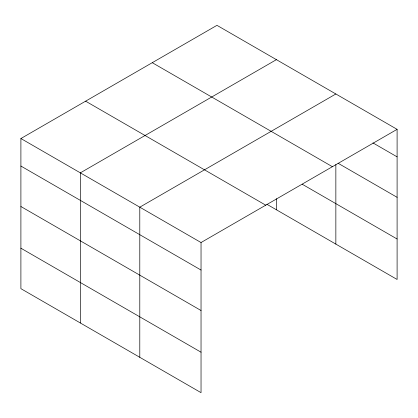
<?xml version="1.0" encoding="UTF-8"?>
<svg xmlns="http://www.w3.org/2000/svg" width="418" height="418" viewBox="0 0 418 418"><rect width="100%" height="100%" fill="white"/><g stroke="black" fill="none" stroke-linecap="round" stroke-linejoin="round"><path stroke-width="0.63" d="M397.1 129.34L216.963 25.336L20.9 138.536L20.9 288.66L201.037 392.664L201.037 242.534L397.1 129.34L397.1 279.464L266.877 204.282M276.408 59.659L80.345 172.853L80.345 322.983M335.853 93.977L139.79 207.176L139.79 357.301M372.94 142.904L397.1 156.854M338.099 163.255L397.1 197.317M152.262 62.695L332.399 166.693M302.204 184.218L397.1 239.002M85.601 101.177L265.738 205.181M20.9 138.536L201.037 242.534M20.9 166.05L201.037 270.049M20.9 206.513L201.037 310.511M20.9 248.198L201.037 352.202M335.853 164.561L335.853 244.107M276.408 198.691L276.408 209.784"/></g></svg>
